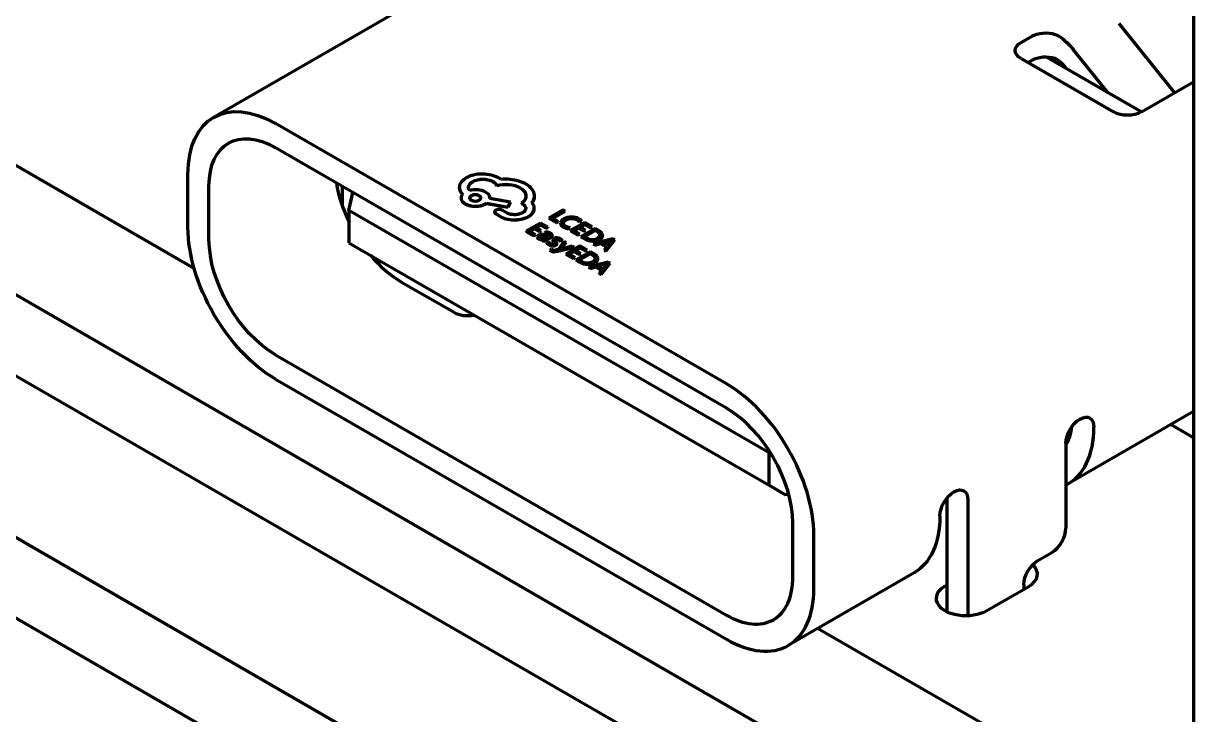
# Model space of a CAD drawing. Header units: millimetres. Extents: x 0 to 1189, y 0 to 841.
# Drawn here: x 632.57 to 644.39, y 222.59 to 229.57 of the extents above; entities that cross this region are included whole.
import ezdxf

# ---------------------------------------------------------------- set-up
doc = ezdxf.new("R2010")
doc.units = ezdxf.units.MM
doc.header["$LTSCALE"] = 0.75
doc.layers.add('Visible', color=7, linetype='Continuous', lineweight=70)

msp = doc.modelspace()

# ---------------------------------------------------------------- linework, layer by layer
at = {"layer": 'Visible', "extrusion": (0, 0.816497, 0.57735)}
for p, q in [((608.238, 240.018), (643.594, 219.606)), ((643.594, 217.973), (608.238, 238.385)), ((608.238, 238.385), (643.594, 217.973)), ((643.594, 217.157), (608.238, 237.569)), ((644.301, 220.014), (618.598, 234.854)), ((639.672, 231.616), (634.49, 228.624)), ((644.388, 230.976), (644.388, 212.048)), ((643.633, 229.575), (644.196, 228.874)), ((642.646, 229.383), (642.752, 229.444)), ((643.173, 229.309), (643.52, 228.878)), ((634.294, 227.098), (630.514, 229.281)), ((642.646, 229.22), (643.579, 228.681)), ((642.716, 229.179), (642.752, 229.199)), ((642.906, 229.233), (643.862, 228.681)), ((643.067, 229.158), (643.096, 229.123)), ((643.862, 228.681), (644.388, 228.985)), ((639.669, 225.933), (635.115, 228.562)), ((639.669, 225.688), (635.115, 228.317)), ((634.231, 227.513), (634.231, 228.052)), ((634.443, 227.391), (634.443, 227.93)), ((635.787, 227.93), (635.787, 227.738)), ((636.971, 227.918), (636.971, 227.917)), ((637.35, 227.937), (637.35, 227.936)), ((635.857, 227.685), (635.895, 227.867)), ((636.989, 227.812), (636.989, 227.811)), ((637.488, 227.769), (637.279, 227.806)), ((637.28, 227.813), (637.28, 227.812)), ((637.465, 227.719), (637.488, 227.769)), ((637.465, 227.718), (637.488, 227.768)), ((637.488, 227.769), (637.488, 227.768)), ((637.732, 227.831), (637.732, 227.831)), ((635.857, 227.685), (635.857, 227.358)), ((640.1, 225.235), (635.857, 227.685)), ((637.236, 227.752), (637.247, 227.758)), ((637.236, 227.751), (637.247, 227.757)), ((637.247, 227.758), (637.465, 227.719)), ((637.247, 227.758), (637.247, 227.757)), ((637.247, 227.757), (637.465, 227.718)), ((637.328, 227.67), (637.328, 227.669)), ((637.339, 227.653), (637.399, 227.618)), ((637.339, 227.653), (637.339, 227.652)), ((637.339, 227.652), (637.399, 227.617)), ((637.455, 227.658), (637.409, 227.684)), ((637.465, 227.719), (637.465, 227.718)), ((637.6, 227.758), (637.609, 227.753)), ((637.6, 227.758), (637.6, 227.757)), ((637.6, 227.757), (637.609, 227.753)), ((637.729, 227.706), (637.729, 227.705)), ((638.02, 227.69), (637.876, 227.607)), ((637.911, 227.605), (638.039, 227.679)), ((637.912, 227.605), (638.039, 227.678)), ((638.039, 227.679), (638.02, 227.69)), ((638.039, 227.679), (638.039, 227.678)), ((637.399, 227.618), (637.399, 227.617)), ((637.792, 227.558), (637.648, 227.475)), ((637.748, 227.511), (637.794, 227.538)), ((637.749, 227.511), (637.794, 227.537)), ((637.866, 227.515), (637.792, 227.558)), ((637.794, 227.538), (637.794, 227.537)), ((637.794, 227.538), (637.849, 227.506)), ((637.794, 227.537), (637.849, 227.505)), ((637.876, 227.607), (637.876, 227.606)), ((637.876, 227.607), (637.952, 227.563)), ((637.876, 227.606), (637.952, 227.562)), ((637.969, 227.572), (637.911, 227.605)), ((637.952, 227.563), (637.969, 227.572)), ((637.952, 227.562), (637.969, 227.571)), ((637.952, 227.563), (637.952, 227.562)), ((637.969, 227.572), (637.969, 227.571)), ((637.994, 227.557), (637.994, 227.556)), ((638.238, 227.564), (638.094, 227.481)), ((638.187, 227.567), (638.206, 227.578)), ((638.187, 227.566), (638.206, 227.577)), ((638.187, 227.567), (638.187, 227.566)), ((638.194, 227.517), (638.24, 227.543)), ((638.195, 227.516), (638.24, 227.543)), ((638.206, 227.578), (638.206, 227.577)), ((638.312, 227.521), (638.238, 227.564)), ((638.24, 227.543), (638.24, 227.543)), ((638.24, 227.543), (638.296, 227.511)), ((638.24, 227.543), (638.296, 227.511)), ((637.648, 227.475), (637.648, 227.474)), ((637.648, 227.475), (637.725, 227.43)), ((637.648, 227.474), (637.725, 227.429)), ((637.683, 227.474), (637.731, 227.502)), ((637.742, 227.44), (637.683, 227.474)), ((637.684, 227.473), (637.731, 227.501)), ((637.725, 227.43), (637.742, 227.44)), ((637.725, 227.429), (637.742, 227.439)), ((637.725, 227.43), (637.725, 227.429)), ((637.731, 227.502), (637.731, 227.501)), ((637.731, 227.502), (637.783, 227.472)), ((637.731, 227.501), (637.783, 227.471)), ((637.742, 227.44), (637.742, 227.439)), ((637.799, 227.481), (637.748, 227.511)), ((637.757, 227.42), (637.757, 227.419)), ((637.783, 227.471), (637.799, 227.481)), ((637.783, 227.472), (637.799, 227.481)), ((637.783, 227.472), (637.783, 227.471)), ((637.799, 227.481), (637.799, 227.481)), ((637.825, 227.373), (637.891, 227.411)), ((637.825, 227.372), (637.891, 227.41)), ((637.848, 227.47), (637.831, 227.46)), ((637.831, 227.46), (637.831, 227.459)), ((637.859, 227.413), (637.832, 227.425)), ((637.858, 227.412), (637.832, 227.424)), ((637.873, 227.421), (637.838, 227.436)), ((637.849, 227.506), (637.866, 227.515)), ((637.849, 227.505), (637.866, 227.514)), ((637.849, 227.506), (637.849, 227.505)), ((637.849, 227.407), (637.859, 227.413)), ((637.866, 227.515), (637.866, 227.514)), ((637.911, 227.434), (637.911, 227.433)), ((638.072, 227.501), (638.089, 227.511)), ((638.072, 227.5), (638.089, 227.51)), ((638.072, 227.501), (638.072, 227.5)), ((638.089, 227.511), (638.089, 227.51)), ((638.094, 227.481), (638.094, 227.48)), ((638.094, 227.481), (638.172, 227.436)), ((638.094, 227.48), (638.172, 227.435)), ((638.129, 227.479), (638.178, 227.507)), ((638.188, 227.445), (638.129, 227.479)), ((638.13, 227.479), (638.178, 227.507)), ((638.172, 227.435), (638.188, 227.445)), ((638.172, 227.436), (638.188, 227.445)), ((638.172, 227.436), (638.172, 227.435)), ((638.178, 227.507), (638.178, 227.507)), ((638.178, 227.507), (638.229, 227.477)), ((638.178, 227.507), (638.229, 227.478)), ((638.188, 227.445), (638.188, 227.445)), ((638.246, 227.487), (638.194, 227.517)), ((638.343, 227.503), (638.199, 227.42)), ((638.199, 227.42), (638.239, 227.397)), ((638.199, 227.42), (638.239, 227.397)), ((638.199, 227.42), (638.199, 227.42)), ((638.229, 227.478), (638.246, 227.487)), ((638.229, 227.477), (638.246, 227.486)), ((638.229, 227.478), (638.229, 227.477)), ((638.345, 227.483), (638.234, 227.419)), ((638.234, 227.419), (638.255, 227.407)), ((638.345, 227.482), (638.235, 227.419)), ((638.246, 227.487), (638.246, 227.486)), ((638.296, 227.511), (638.312, 227.521)), ((638.296, 227.511), (638.312, 227.52)), ((638.296, 227.511), (638.296, 227.511)), ((638.312, 227.521), (638.312, 227.52)), ((638.384, 227.48), (638.343, 227.503)), ((638.367, 227.471), (638.345, 227.483)), ((638.345, 227.483), (638.345, 227.482)), ((638.367, 227.47), (638.345, 227.482)), ((638.419, 227.434), (638.419, 227.433)), ((635.857, 227.358), (640.1, 224.909)), ((637.823, 227.392), (637.807, 227.383)), ((637.807, 227.383), (637.825, 227.373)), ((637.807, 227.383), (637.807, 227.382)), ((637.807, 227.382), (637.825, 227.372)), ((637.823, 227.392), (637.823, 227.392)), ((637.823, 227.392), (637.823, 227.392)), ((637.825, 227.373), (637.825, 227.372)), ((637.872, 227.371), (637.853, 227.361)), ((637.853, 227.361), (637.853, 227.36)), ((637.901, 227.293), (637.885, 227.284)), ((637.913, 227.387), (637.913, 227.387)), ((637.922, 227.369), (637.922, 227.368)), ((637.969, 227.29), (637.942, 227.284)), ((637.958, 227.349), (637.958, 227.348)), ((637.965, 227.273), (638.13, 227.315)), ((637.965, 227.274), (638.13, 227.315)), ((638.031, 227.372), (637.969, 227.29)), ((637.995, 227.295), (638.001, 227.301)), ((637.995, 227.294), (638.001, 227.3)), ((637.995, 227.294), (637.995, 227.295)), ((637.997, 227.368), (638.015, 227.379)), ((637.997, 227.369), (638.015, 227.379)), ((637.997, 227.369), (637.997, 227.368)), ((638.001, 227.301), (638.051, 227.361)), ((638.001, 227.3), (638.051, 227.36)), ((638.001, 227.301), (638.001, 227.3)), ((638.111, 227.326), (638.006, 227.298)), ((638.015, 227.379), (638.015, 227.379)), ((638.051, 227.361), (638.031, 227.372)), ((638.19, 227.328), (638.046, 227.245)), ((638.051, 227.361), (638.051, 227.36)), ((638.13, 227.315), (638.111, 227.326)), ((638.13, 227.315), (638.13, 227.315)), ((638.146, 227.281), (638.192, 227.308)), ((638.147, 227.281), (638.192, 227.307)), ((638.264, 227.285), (638.19, 227.328)), ((638.192, 227.308), (638.192, 227.307)), ((638.192, 227.308), (638.248, 227.276)), ((638.192, 227.307), (638.248, 227.275)), ((638.523, 227.4), (638.324, 227.348)), ((638.324, 227.348), (638.345, 227.336)), ((638.324, 227.348), (638.324, 227.347)), ((638.324, 227.347), (638.345, 227.335)), ((638.345, 227.336), (638.398, 227.351)), ((638.345, 227.335), (638.398, 227.35)), ((638.345, 227.336), (638.345, 227.335)), ((638.398, 227.351), (638.458, 227.316)), ((638.398, 227.351), (638.398, 227.35)), ((638.398, 227.35), (638.457, 227.316)), ((638.501, 227.379), (638.42, 227.357)), ((638.42, 227.357), (638.468, 227.329)), ((638.501, 227.378), (638.421, 227.356)), ((638.458, 227.316), (638.433, 227.285)), ((638.453, 227.273), (638.542, 227.388)), ((638.453, 227.273), (638.542, 227.387)), ((638.468, 227.329), (638.506, 227.376)), ((638.514, 227.383), (638.514, 227.384)), ((638.514, 227.384), (638.514, 227.383)), ((638.542, 227.388), (638.523, 227.4)), ((638.542, 227.388), (638.542, 227.387)), ((637.885, 227.284), (637.885, 227.283)), ((638.046, 227.245), (638.046, 227.244)), ((638.046, 227.245), (638.124, 227.2)), ((638.046, 227.244), (638.124, 227.199)), ((638.081, 227.244), (638.13, 227.272)), ((638.14, 227.21), (638.081, 227.244)), ((638.082, 227.243), (638.13, 227.271)), ((638.124, 227.2), (638.14, 227.21)), ((638.124, 227.199), (638.14, 227.209)), ((638.124, 227.2), (638.124, 227.199)), ((638.13, 227.272), (638.13, 227.271)), ((638.13, 227.272), (638.181, 227.242)), ((638.13, 227.271), (638.181, 227.241)), ((638.14, 227.21), (638.14, 227.209)), ((638.198, 227.251), (638.146, 227.281)), ((638.295, 227.268), (638.151, 227.185)), ((638.151, 227.185), (638.19, 227.162)), ((638.151, 227.185), (638.151, 227.184)), ((638.151, 227.184), (638.19, 227.161)), ((638.181, 227.241), (638.198, 227.251)), ((638.181, 227.242), (638.198, 227.251)), ((638.181, 227.242), (638.181, 227.241)), ((638.297, 227.247), (638.186, 227.183)), ((638.186, 227.183), (638.207, 227.171)), ((638.297, 227.247), (638.187, 227.183)), ((638.198, 227.251), (638.198, 227.251)), ((638.248, 227.276), (638.264, 227.285)), ((638.248, 227.275), (638.264, 227.284)), ((638.248, 227.276), (638.248, 227.275)), ((638.264, 227.285), (638.264, 227.284)), ((638.336, 227.244), (638.295, 227.268)), ((638.318, 227.235), (638.297, 227.247)), ((638.318, 227.234), (638.297, 227.247)), ((638.297, 227.247), (638.297, 227.247)), ((638.371, 227.198), (638.371, 227.197)), ((638.433, 227.285), (638.453, 227.273)), ((638.433, 227.285), (638.433, 227.284)), ((638.433, 227.284), (638.453, 227.273)), ((638.453, 227.273), (638.453, 227.273)), ((638.475, 227.164), (638.276, 227.112)), ((638.276, 227.112), (638.296, 227.101)), ((638.276, 227.112), (638.296, 227.1)), ((638.276, 227.112), (638.276, 227.112)), ((638.296, 227.101), (638.35, 227.115)), ((638.296, 227.1), (638.35, 227.114)), ((638.296, 227.101), (638.296, 227.1)), ((638.35, 227.115), (638.41, 227.081)), ((638.35, 227.115), (638.35, 227.114)), ((638.35, 227.114), (638.409, 227.08)), ((638.453, 227.143), (638.372, 227.121)), ((638.372, 227.121), (638.42, 227.093)), ((638.453, 227.143), (638.373, 227.121)), ((638.41, 227.081), (638.385, 227.05)), ((638.405, 227.038), (638.494, 227.152)), ((638.405, 227.037), (638.494, 227.152)), ((638.42, 227.093), (638.458, 227.14)), ((638.466, 227.148), (638.465, 227.148)), ((638.465, 227.148), (638.465, 227.147)), ((638.494, 227.152), (638.475, 227.164)), ((638.494, 227.152), (638.494, 227.152)), ((636.388, 226.962), (636.918, 226.656)), ((638.385, 227.05), (638.405, 227.038)), ((638.385, 227.05), (638.385, 227.049)), ((638.385, 227.049), (638.405, 227.037)), ((638.405, 227.038), (638.405, 227.037)), ((635.115, 226.227), (639.669, 223.598)), ((635.115, 225.982), (639.669, 223.353)), ((644.388, 225.655), (643.122, 224.924)), ((644.388, 225.389), (644.157, 225.522)), ((643.098, 225.333), (643.098, 224.476)), ((640.109, 225.244), (640.1, 225.235)), ((640.1, 224.909), (640.1, 225.235)), ((640.1, 224.909), (640.267, 224.812)), ((640.299, 224.817), (640.267, 224.812)), ((641.896, 224.781), (641.896, 223.632)), ((642.108, 224.762), (642.108, 223.593)), ((640.34, 223.986), (640.34, 224.525)), ((640.553, 223.863), (640.553, 224.402)), ((642.815, 224.149), (642.957, 224.231)), ((641.566, 224.026), (640.294, 223.291)), ((641.896, 223.9), (641.875, 223.888)), ((642.299, 223.643), (642.723, 223.888)), ((642.674, 223.904), (642.674, 223.859)), ((644.301, 221.321), (640.591, 223.463))]:
    msp.add_line(p, q, dxfattribs=at)
at = {"layer": 'Visible'}
msp.add_arc((642.955, 229.105), 0.119, 47.98, 72.02, dxfattribs=at)
at = {"layer": 'Visible', "extrusion": (-1e-16, -2e-16, -1)}
for centre, major_axis, start_param, end_param in [((642.893, 229.363), (-0.2, 0), 0.785398, 2.084931), ((643.72, 228.762), (0.2, 0), 0.785398, 2.356194), ((635.115, 227.542), (-0.475, 0.823), -0.785398, 0.785398), ((635.115, 227.003), (-0.475, 0.823), 3.926991, 5.497787)]:
    msp.add_ellipse(centre, major_axis=major_axis, ratio=0.57735, start_param=start_param, end_param=end_param, dxfattribs=at)
at = {"layer": 'Visible', "extrusion": (-2e-16, -2e-16, -1)}
for centre, major_axis, start_param, end_param in [((642.997, 229.058), (-0.25, 0.433), 0.892784, 1.308997), ((643.24, 225.415), (0.1, 0.173), 3.926991, 7.068583), ((641.967, 224.68), (0.1, 0.173), 3.926991, 7.068583), ((642.815, 223.986), (0.1, 0.173), 3.926991, 5.497787)]:
    msp.add_ellipse(centre, major_axis=major_axis, ratio=0.57735, start_param=start_param, end_param=end_param, dxfattribs=at)
at = {"layer": 'Visible', "extrusion": (-2e-16, -1e-16, -1)}
msp.add_ellipse((642.787, 229.301), major_axis=(0.2, 0), ratio=0.57735, start_param=2.356194, end_param=3.926991, dxfattribs=at)
at = {"layer": 'Visible'}
for centre, major_axis, ratio, start_param, end_param in [((642.893, 229.118), (-0.2, 0), 0.57735, 4.198255, 5.497787), ((637.192, 227.92), (0.22, 0.004), 0.5963, 2.317405, 3.075775), ((637.202, 227.92), (0.23, 0.003), 0.578117, 1.549864, 2.341659), ((637.188, 227.899), (0.255, 0.016), 0.597342, 0.733899, 1.46849), ((637.323, 227.729), (0.418, 0.106), 0.5992, 0.551984, 1.031967), ((636.388, 227.738), (-0.475, 0.823), 0.57735, 0.986756, 1.446243), ((638.041, 228.036), (1.069, 0.128), 0.273303, 3.087927, 3.357867), ((638.041, 228.035), (1.069, 0.128), 0.273303, 3.108958, 3.356403), ((637.429, 227.816), (0.303, 0.016), 0.597509, 0.041578, 0.744348), ((637.478, 227.852), (-0.252, 0.035), 0.643041, 2.774179, 3.279241), ((637.478, 227.851), (-0.252, 0.035), 0.643041, 2.777284, 3.230147), ((637.55, 227.731), (0.228, 0.02), 0.609824, 3.934746, 4.606017), ((637.55, 227.73), (0.228, 0.02), 0.609824, 3.934746, 4.606017), ((637.532, 227.708), (0.201, 0.002), 0.580876, -1.54519, -0.797872), ((637.532, 227.707), (0.201, 0.002), 0.580876, -1.54519, -0.797872), ((648.516, 226.472), (-10.522, 1.088), 0.053909, -0.074325, 0.002722), ((636.674, 227.666), (-1.537, 0.102), 0.10688, 3.225244, 3.355333), ((643.689, 227.91), (5.932, 0.492), 0.047794, 3.14142, 3.210411), ((643.689, 227.909), (5.932, 0.492), 0.047794, 3.14142, 3.210411), ((638.719, 227.495), (0.936, 0.078), 0.092397, 3.142828, 3.273801), ((637.88, 227.068), (-0.08, 0.362), 0.302444, -0.069013, 0.095161), ((637.88, 227.067), (-0.08, 0.362), 0.302444, -0.069013, 0.095161), ((639.366, 233.23), (1.074, 5.837), 0.137428, 3.092754, 3.16597), ((622.137, 226.07), (16.257, 1.367), 0.038716, 0.001766, 0.055631), ((622.137, 226.069), (16.257, 1.367), 0.038716, 0.001766, 0.055631), ((633.047, 227.675), (-5.347, 0.24), 0.060123, 3.047734, 3.152178), ((633.047, 227.674), (-5.347, 0.24), 0.060123, 3.145554, 3.152178), ((638.946, 229.722), (1.17, 2.323), 0.155184, 3.13274, 3.251537), ((638.946, 229.721), (1.17, 2.323), 0.155184, 3.13274, 3.250263), ((638.141, 227.99), (0.35, 0.583), 0.256377, 3.145742, 3.30291), ((642.788, 228.013), (4.938, 0.643), 0.07098, 3.171107, 3.234111), ((642.788, 228.013), (4.938, 0.643), 0.07098, 3.171107, 3.234111), ((638.055, 228.419), (0.145, 1.09), 0.284169, 3.024748, 3.15113), ((638.055, 228.418), (0.145, 1.09), 0.284169, 3.024748, 3.15113), ((638.464, 227.058), (-0.549, 0.333), 0.100092, 0.031686, 0.239619), ((638.464, 227.058), (-0.549, 0.333), 0.100092, 0.06059, 0.239619), ((637.404, 228.312), (-0.542, 0.977), 0.202583, 3.001005, 3.145087), ((637.404, 228.311), (-0.542, 0.977), 0.202583, 3.001005, 3.145087), ((638.635, 227.278), (-0.722, 0.111), 0.128329, -0.158676, -0.009923), ((635.585, 227.748), (-2.373, 0.4), 0.070102, 3.056975, 3.145525), ((635.585, 227.747), (-2.373, 0.4), 0.070102, 3.056975, 3.145525), ((637.658, 227.51), (-0.299, 0.165), 0.147635, 3.204257, 3.481815), ((637.658, 227.509), (-0.299, 0.165), 0.147635, 3.204257, 3.223044), ((642.985, 239.142), (4.727, 11.754), 0.108906, 3.126111, 3.182791), ((642.985, 239.142), (4.727, 11.754), 0.108906, 3.126111, 3.182791), ((637.351, 232.195), (-0.985, 4.802), 0.148428, 3.109695, 3.190956), ((632.013, 242.426), (-6.361, 15.038), 0.090582, 3.101085, 3.152828), ((632.013, 242.425), (-6.361, 15.038), 0.090582, 3.101085, 3.152828), ((636.388, 227.738), (-0.475, 0.823), 0.57735, 1.870199, 2.356194), ((635.971, 227.297), (0.3, 0), 0.57735, -0.953805, -0.80196), ((637.957, 227.276), (-0.0754, 0.0151), 0.261871, 0.350776, 0.659386), ((637.957, 227.276), (-0.0754, 0.0151), 0.261871, 0.350776, 0.659386), ((639.318, 232.994), (1.074, 5.837), 0.137428, 3.092754, 3.16597), ((637.303, 231.959), (-0.985, 4.802), 0.148428, 3.109695, 3.190956), ((622.089, 225.835), (16.257, 1.367), 0.038716, 0.001766, 0.055631), ((622.089, 225.834), (16.257, 1.367), 0.038716, 0.001766, 0.055631), ((632.999, 227.439), (-5.347, 0.24), 0.060123, 3.047734, 3.152178), ((632.999, 227.438), (-5.347, 0.24), 0.060123, 3.145554, 3.152178), ((642.937, 238.907), (4.727, 11.754), 0.108906, 3.126111, 3.182791), ((642.937, 238.906), (4.727, 11.754), 0.108906, 3.126111, 3.182791), ((631.965, 242.191), (-6.361, 15.038), 0.090582, 3.101085, 3.152828), ((631.965, 242.19), (-6.361, 15.038), 0.090582, 3.101085, 3.152828), ((637.059, 226.738), (-0.2, 0), 0.57735, 0.785398, 1.889429), ((639.669, 224.913), (-0.625, 1.083), 0.57735, 3.926991, 5.497787), ((639.669, 224.913), (-0.475, 0.823), 0.57735, 3.926991, 5.497787), ((642.497, 226.007), (-0.475, 0.823), 0.57735, 3.464036, 3.773978), ((642.497, 226.007), (-0.625, 1.083), 0.57735, 3.103957, 3.926991), ((642.957, 224.394), (0.1, 0.173), 0.57735, 3.926991, 5.497787), ((642.511, 224.01), (0.3, 0), 0.57735, -0.785398, 0.583912), ((639.669, 224.374), (-0.475, 0.823), 0.57735, 2.356194, 3.926991), ((639.669, 224.374), (-0.625, 1.083), 0.57735, 2.356194, 3.926991), ((642.087, 223.766), (0.3, 0), 0.57735, 2.356194, 5.497787)]:
    msp.add_ellipse(centre, major_axis=major_axis, ratio=ratio, start_param=start_param, end_param=end_param, dxfattribs=at)
at = {"layer": 'Visible', "extrusion": (0, -2e-16, -1)}
msp.add_ellipse((642.997, 229.058), major_axis=(-0.1, 0.173), ratio=0.57735, start_param=1.056662, end_param=1.308997, dxfattribs=at)
at = {"layer": 'Visible', "extrusion": (0, -3e-16, -1)}
for centre, start_param, end_param in [((635.115, 227.542), -0.785398, 0.785398), ((635.115, 227.003), 3.926991, 5.497787)]:
    msp.add_ellipse(centre, major_axis=(-0.625, 1.083), ratio=0.57735, start_param=start_param, end_param=end_param, dxfattribs=at)
at = {"layer": 'Visible', "extrusion": (-1e-16, 0, -1)}
for centre, start_param in [((644.501, 228.563), 3.06865), ((644.501, 228.562), 3.151823)]:
    msp.add_ellipse(centre, major_axis=(6.479, 1.011), ratio=0.05889, start_param=start_param, end_param=3.154359, dxfattribs=at)
at = {"layer": 'Visible', "extrusion": (-3e-16, -3e-16, -1)}
msp.add_ellipse((638.631, 228.702), major_axis=(0.581, 1.179), ratio=0.307644, start_param=3.040498, end_param=3.16175, dxfattribs=at)
at = {"layer": 'Visible', "extrusion": (-2e-16, 3e-16, -1)}
for centre, end_param in [((624.882, 226.726), 0.047307), ((624.882, 226.725), 0.000006)]:
    msp.add_ellipse(centre, major_axis=(13.005, 0.71), ratio=0.02399, start_param=-0.036746, end_param=end_param, dxfattribs=at)
at = {"layer": 'Visible', "extrusion": (-3e-16, -2e-16, -1)}
for centre, major_axis, ratio, start_param, end_param in [((635.786, 233.205), (-2.137, 5.863), 0.060863, 3.13089, 3.214066), ((638.78, 226.681), (-0.84, 0.705), 0.040861, -0.178267, -0.04202)]:
    msp.add_ellipse(centre, major_axis=major_axis, ratio=ratio, start_param=start_param, end_param=end_param, dxfattribs=at)
at = {"layer": 'Visible', "extrusion": (-2e-16, -6e-16, -1)}
for centre in [(637.749, 227.498), (637.749, 227.497)]:
    msp.add_ellipse(centre, major_axis=(-0.183, 0.148), ratio=0.096156, start_param=2.736347, end_param=3.035518, dxfattribs=at)
at = {"layer": 'Visible', "extrusion": (-2e-16, -3e-16, -1)}
for centre in [(638.009, 227.307), (638.009, 227.306)]:
    msp.add_ellipse(centre, major_axis=(-0.0664, 0.0835), ratio=0.410259, start_param=0.061222, end_param=0.384625, dxfattribs=at)
at = {"layer": 'Visible', "extrusion": (-1e-16, -3e-16, -1)}
msp.add_ellipse((640.941, 225.109), major_axis=(-0.625, 1.083), ratio=0.57735, start_param=2.356194, end_param=3.141593, dxfattribs=at)
at = {"layer": 'Visible'}
for points in [[(642.991, 229.463), (643.008, 229.458), (643.022, 229.451), (643.035, 229.442)], [(637.107, 227.977), (637.163, 228.01), (637.255, 228.01), (637.311, 227.977)], [(637.107, 227.976), (637.163, 228.009), (637.255, 228.009), (637.311, 227.976)], [(637.393, 227.998), (637.386, 228.004), (637.38, 228.008), (637.371, 228.013)], [(637.483, 227.998), (637.453, 228.001), (637.424, 228.001), (637.393, 227.998)], [(637.237, 227.871), (637.193, 227.896), (637.127, 227.902), (637.074, 227.887)], [(637.35, 227.937), (637.427, 227.959), (637.521, 227.952), (637.585, 227.915)], [(637.35, 227.936), (637.427, 227.958), (637.521, 227.951), (637.585, 227.914)], [(637.994, 227.559), (637.993, 227.544), (638.003, 227.531), (638.023, 227.519)], [(637.994, 227.556), (637.994, 227.542), (638.004, 227.53), (638.023, 227.518)], [(638.021, 227.557), (638.022, 227.568), (638.031, 227.579), (638.048, 227.589)], [(638.021, 227.556), (638.022, 227.567), (638.031, 227.578), (638.048, 227.588)], [(638.104, 227.62), (638.076, 227.62), (638.05, 227.613), (638.027, 227.599)], [(638.048, 227.589), (638.066, 227.599), (638.085, 227.605), (638.106, 227.605)], [(638.048, 227.588), (638.066, 227.598), (638.085, 227.604), (638.106, 227.604)], [(638.178, 227.601), (638.156, 227.614), (638.132, 227.62), (638.104, 227.62)], [(638.106, 227.604), (638.127, 227.605), (638.145, 227.6), (638.161, 227.591)], [(638.106, 227.605), (638.127, 227.605), (638.145, 227.601), (638.161, 227.592)], [(638.161, 227.592), (638.174, 227.584), (638.182, 227.576), (638.187, 227.567)], [(638.161, 227.591), (638.174, 227.584), (638.182, 227.576), (638.187, 227.566)], [(637.77, 227.436), (637.761, 227.431), (637.757, 227.425), (637.757, 227.418)], [(637.838, 227.436), (637.812, 227.447), (637.789, 227.447), (637.77, 227.436)], [(637.79, 227.426), (637.785, 227.424), (637.783, 227.42), (637.783, 227.417)], [(637.79, 227.426), (637.786, 227.423), (637.783, 227.42), (637.783, 227.417)], [(637.832, 227.424), (637.822, 227.428), (637.814, 227.43), (637.808, 227.43)], [(637.831, 227.46), (637.849, 227.458), (637.865, 227.454), (637.877, 227.447)], [(637.831, 227.459), (637.849, 227.458), (637.865, 227.454), (637.877, 227.446)], [(637.893, 227.455), (637.88, 227.462), (637.865, 227.467), (637.848, 227.47)], [(637.958, 227.408), (637.945, 227.409), (637.934, 227.407), (637.925, 227.402)], [(637.995, 227.396), (637.984, 227.403), (637.971, 227.406), (637.958, 227.408)], [(637.892, 227.349), (637.881, 227.355), (637.874, 227.362), (637.872, 227.371)], [(637.939, 227.384), (637.939, 227.387), (637.941, 227.39), (637.945, 227.392)], [(637.939, 227.384), (637.939, 227.387), (637.941, 227.389), (637.945, 227.391)], [(637.96, 227.395), (637.967, 227.394), (637.973, 227.392), (637.978, 227.389)], [(637.96, 227.394), (637.967, 227.393), (637.973, 227.391), (637.978, 227.388)], [(638.015, 227.379), (638.01, 227.385), (638.004, 227.391), (637.995, 227.396)], [(638.458, 227.14), (638.459, 227.142), (638.462, 227.144), (638.466, 227.148)]]:
    msp.add_open_spline(points, degree=3, dxfattribs=at)
for points, knots in [([(637.074, 227.887), (637.069, 227.895), (637.066, 227.903), (637.064, 227.919), (637.065, 227.927), (637.07, 227.943), (637.075, 227.951), (637.088, 227.965), (637.097, 227.971), (637.107, 227.977)], [-0.01682851, -0.01682851, -0.01682851, -0.01682851, -0.01258407, -0.01258407, -0.00835385, -0.00835385, -0.00424984, -0.00424984, 0, 0, 0, 0]), ([(637.064, 227.917), (637.064, 227.923), (637.065, 227.929), (637.07, 227.942), (637.075, 227.95), (637.088, 227.964), (637.097, 227.97), (637.107, 227.976)], [-0.01137275, -0.01137275, -0.01137275, -0.01137275, -0.00835385, -0.00835385, -0.00424984, -0.00424984, 0, 0, 0, 0]), ([(637.004, 227.848), (636.997, 227.841), (636.993, 227.832), (636.988, 227.815), (636.989, 227.806), (636.993, 227.79), (636.998, 227.781), (637.012, 227.766), (637.021, 227.758), (637.032, 227.752)], [-0.01812432, -0.01812432, -0.01812432, -0.01812432, -0.01358729, -0.01358729, -0.00910591, -0.00910591, -0.00463177, -0.00463177, 0, 0, 0, 0]), ([(636.989, 227.811), (636.989, 227.806), (636.99, 227.802), (636.993, 227.789), (636.998, 227.78), (637.012, 227.765), (637.021, 227.758), (637.032, 227.751)], [-0.01146976, -0.01146976, -0.01146976, -0.01146976, -0.00910591, -0.00910591, -0.00463177, -0.00463177, 0, 0, 0, 0]), ([(637.172, 227.833), (637.151, 227.846), (637.115, 227.846), (637.081, 227.827), (637.076, 227.819), (637.076, 227.811)], [2, 2, 2, 2, 3, 3, 3.486031, 3.486031, 3.486031, 3.486031]), ([(637.092, 227.788), (637.115, 227.775), (637.151, 227.776), (637.172, 227.788), (637.194, 227.801), (637.193, 227.822), (637.172, 227.834)], [0, 0, 0, 0, 1, 1, 1, 2, 2, 2, 2]), ([(637.341, 227.688), (637.337, 227.686), (637.334, 227.683), (637.329, 227.677), (637.328, 227.674), (637.328, 227.668), (637.328, 227.664), (637.332, 227.658), (637.335, 227.655), (637.339, 227.653)], [-0.006766812, -0.006766812, -0.006766812, -0.006766812, -0.005056511, -0.005056511, -0.003378428, -0.003378428, -0.001706111, -0.001706111, 0, 0, 0, 0]), ([(637.328, 227.669), (637.328, 227.666), (637.329, 227.663), (637.332, 227.658), (637.335, 227.655), (637.339, 227.652)], [-0.003221854, -0.003221854, -0.003221854, -0.003221854, -0.001706111, -0.001706111, 0, 0, 0, 0]), ([(637.404, 227.688), (637.4, 227.691), (637.395, 227.693), (637.384, 227.695), (637.378, 227.696), (637.366, 227.696), (637.361, 227.695), (637.35, 227.693), (637.345, 227.691), (637.341, 227.688)], [-0.007072605, -0.007072605, -0.007072605, -0.007072605, -0.005329969, -0.005329969, -0.003536303, -0.003536303, -0.001742637, -0.001742637, 0, 0, 0, 0])]:
    msp.add_open_spline(points, degree=3, knots=knots, dxfattribs=at)
at = {"layer": 'Visible', "extrusion": (1.91096e-10, 1.7222e-10, -1)}
msp.add_open_spline([(637.311, 227.977), (637.32, 227.972), (637.328, 227.965), (637.341, 227.952), (637.347, 227.945), (637.35, 227.937)], degree=3, knots=[-0.008002985, -0.008002985, -0.008002985, -0.008002985, -0.004044902, -0.004044902, 0, 0, 0, 0], dxfattribs=at)
at = {"layer": 'Visible', "extrusion": (5.04718e-11, 3.61076e-11, -1)}
msp.add_open_spline([(637.311, 227.976), (637.32, 227.971), (637.328, 227.965), (637.341, 227.951), (637.347, 227.944), (637.35, 227.936)], degree=3, knots=[-0.008002985, -0.008002985, -0.008002985, -0.008002985, -0.004044902, -0.004044902, 0, 0, 0, 0], dxfattribs=at)
at = {"layer": 'Visible', "extrusion": (4.2344e-12, 3.3221e-12, -1)}
msp.add_open_spline([(637.585, 227.915), (637.659, 227.872), (637.664, 227.804), (637.6, 227.758)], degree=3, dxfattribs=at)
at = {"layer": 'Visible', "extrusion": (-7.78952e-11, -5.24081e-11, -1)}
msp.add_open_spline([(637.585, 227.914), (637.624, 227.891), (637.644, 227.861), (637.644, 227.831)], degree=3, dxfattribs=at)
at = {"layer": 'Visible', "extrusion": (-2.06149e-11, 1.34847e-11, -1)}
msp.add_open_spline([(637.172, 227.834), (637.151, 227.847), (637.115, 227.847), (637.07, 227.821), (637.071, 227.801), (637.092, 227.788)], degree=3, knots=[2, 2, 2, 2, 3, 3, 4, 4, 4, 4], dxfattribs=at)
at = {"layer": 'Visible', "extrusion": (9.9707e-12, 1.72698e-11, -1)}
msp.add_open_spline([(637.188, 227.811), (637.188, 227.819), (637.183, 227.827), (637.172, 227.833)], degree=3, dxfattribs=at)
at = {"layer": 'Visible', "extrusion": (-1.29647e-11, -3.93661e-11, -1)}
msp.add_open_spline([(637.279, 227.806), (637.28, 227.812), (637.28, 227.818), (637.277, 227.83), (637.274, 227.836), (637.267, 227.847), (637.263, 227.852), (637.251, 227.862), (637.245, 227.867), (637.237, 227.871)], degree=3, knots=[-0.01230739, -0.01230739, -0.01230739, -0.01230739, -0.00925962, -0.00925962, -0.00618826, -0.00618826, -0.00314454, -0.00314454, 0, 0, 0, 0], dxfattribs=at)
at = {"layer": 'Visible', "extrusion": (-1.27261e-08, 7.02913e-10, -1)}
msp.add_open_spline([(637.279, 227.806), (637.28, 227.808), (637.28, 227.81), (637.28, 227.812)], degree=3, dxfattribs=at)
at = {"layer": 'Visible', "extrusion": (2.78e-13, 1.52755e-11, -1)}
msp.add_open_spline([(637.032, 227.752), (637.088, 227.72), (637.18, 227.72), (637.236, 227.752)], degree=3, dxfattribs=at)
at = {"layer": 'Visible', "extrusion": (0, -1.40061e-11, -1)}
msp.add_open_spline([(637.032, 227.751), (637.088, 227.719), (637.18, 227.719), (637.236, 227.751)], degree=3, dxfattribs=at)
at = {"layer": 'Visible', "extrusion": (-8.33922e-10, -1.05923e-09, -1)}
msp.add_open_spline([(637.409, 227.684), (637.407, 227.685), (637.406, 227.687), (637.404, 227.688)], degree=3, dxfattribs=at)
at = {"layer": 'Visible', "extrusion": (1.2872e-12, 4.05563e-11, -1)}
msp.add_open_spline([(637.609, 227.661), (637.598, 227.655), (637.586, 227.651), (637.56, 227.644), (637.547, 227.642), (637.519, 227.642), (637.505, 227.643), (637.479, 227.648), (637.466, 227.652), (637.455, 227.658)], degree=3, knots=[-0.01699175, -0.01699175, -0.01699175, -0.01699175, -0.01265521, -0.01265521, -0.00847509, -0.00847509, -0.00431872, -0.00431872, 0, 0, 0, 0], dxfattribs=at)
at = {"layer": 'Visible', "extrusion": (1.44787e-11, -2.28386e-11, -1)}
msp.add_open_spline([(637.609, 227.753), (637.653, 227.728), (637.653, 227.687), (637.609, 227.661)], degree=3, dxfattribs=at)
at = {"layer": 'Visible', "extrusion": (-3.5164e-11, -4.28437e-11, -1)}
msp.add_open_spline([(637.609, 227.753), (637.63, 227.74), (637.641, 227.723), (637.642, 227.707)], degree=3, dxfattribs=at)
at = {"layer": 'Visible', "extrusion": (-2.249e-12, -1.20179e-11, -1)}
msp.add_open_spline([(637.673, 227.625), (637.733, 227.661), (637.746, 227.717), (637.706, 227.761)], degree=3, dxfattribs=at)
at = {"layer": 'Visible', "extrusion": (1.20861e-11, -3.57303e-11, -1)}
msp.add_open_spline([(637.673, 227.624), (637.71, 227.646), (637.729, 227.676), (637.729, 227.705)], degree=3, dxfattribs=at)
at = {"layer": 'Visible', "extrusion": (9.87607e-09, 1.27776e-09, 1)}
msp.add_open_spline([(637.757, 227.419), (637.757, 227.418), (637.757, 227.418), (637.757, 227.418)], degree=3, dxfattribs=at)
at = {"layer": 'Visible', "extrusion": (2.63347e-10, 1.0023e-09, 1)}
msp.add_open_spline([(637.832, 227.425), (637.822, 227.429), (637.814, 227.431), (637.808, 227.431)], degree=3, dxfattribs=at)
at = {"layer": 'Visible', "extrusion": (1.08049e-10, -3.38526e-10, -1)}
msp.add_open_spline([(637.82, 227.399), (637.831, 227.4), (637.84, 227.402), (637.849, 227.407)], degree=3, dxfattribs=at)
at = {"layer": 'Visible', "extrusion": (-3.70421e-11, 3.38959e-11, -1)}
msp.add_open_spline([(637.891, 227.411), (637.917, 227.426), (637.918, 227.44), (637.893, 227.455)], degree=3, dxfattribs=at)
at = {"layer": 'Visible', "extrusion": (6.12316e-11, -9.86646e-11, -1)}
msp.add_open_spline([(637.891, 227.41), (637.905, 227.418), (637.911, 227.425), (637.911, 227.433)], degree=3, dxfattribs=at)
at = {"layer": 'Visible', "extrusion": (-8.47204e-11, -2.18736e-10, -1)}
msp.add_open_spline([(638.023, 227.519), (638.039, 227.51), (638.055, 227.504), (638.072, 227.501)], degree=3, dxfattribs=at)
at = {"layer": 'Visible', "extrusion": (-1.5158e-12, -4.78803e-11, -1)}
msp.add_open_spline([(638.023, 227.518), (638.039, 227.509), (638.055, 227.503), (638.072, 227.5)], degree=3, dxfattribs=at)
at = {"layer": 'Visible', "extrusion": (1.27664e-10, 1.01043e-10, -1)}
msp.add_open_spline([(638.419, 227.437), (638.417, 227.453), (638.406, 227.467), (638.384, 227.48)], degree=3, dxfattribs=at)
at = {"layer": 'Visible', "extrusion": (-3.99859e-11, 1.8463e-11, -1)}
msp.add_open_spline([(638.39, 227.395), (638.411, 227.408), (638.421, 227.422), (638.419, 227.437)], degree=3, dxfattribs=at)
at = {"layer": 'Visible', "extrusion": (8.22698e-11, -6.75901e-11, -1)}
msp.add_open_spline([(638.39, 227.394), (638.41, 227.406), (638.419, 227.419), (638.419, 227.433)], degree=3, dxfattribs=at)
at = {"layer": 'Visible', "extrusion": (2.4798e-10, 4.05767e-10, -1)}
msp.add_open_spline([(637.909, 227.286), (637.906, 227.288), (637.903, 227.29), (637.901, 227.293)], degree=3, dxfattribs=at)
at = {"layer": 'Visible', "extrusion": (-6.81334e-10, 3.12149e-10, -1)}
msp.add_open_spline([(637.932, 227.353), (637.932, 227.349), (637.931, 227.347), (637.927, 227.344)], degree=3, dxfattribs=at)
at = {"layer": 'Visible', "extrusion": (-4.38894e-08, -3.11312e-09, -1)}
msp.add_open_spline([(637.932, 227.352), (637.932, 227.352), (637.932, 227.351), (637.932, 227.351)], degree=3, dxfattribs=at)
at = {"layer": 'Visible', "extrusion": (2.76878e-11, 8.83833e-11, -1)}
msp.add_open_spline([(637.978, 227.389), (637.988, 227.383), (637.994, 227.377), (637.997, 227.369)], degree=3, dxfattribs=at)
at = {"layer": 'Visible', "extrusion": (1.2531e-10, 8.56565e-11, -1)}
msp.add_open_spline([(637.978, 227.388), (637.988, 227.382), (637.994, 227.376), (637.997, 227.368)], degree=3, dxfattribs=at)
at = {"layer": 'Visible', "extrusion": (-3.8331e-09, 1.19064e-08, 1)}
msp.add_open_spline([(638.006, 227.298), (638.001, 227.296), (637.997, 227.295), (637.995, 227.294)], degree=3, dxfattribs=at)
at = {"layer": 'Visible', "extrusion": (-1.03814e-09, 2.81758e-09, -1)}
msp.add_open_spline([(638.514, 227.384), (638.508, 227.381), (638.504, 227.38), (638.501, 227.379)], degree=3, dxfattribs=at)
at = {"layer": 'Visible', "extrusion": (-1.74505e-09, 4.71015e-09, -1)}
msp.add_open_spline([(638.513, 227.383), (638.508, 227.381), (638.504, 227.379), (638.501, 227.378)], degree=3, dxfattribs=at)
at = {"layer": 'Visible', "extrusion": (1.93125e-09, -2.1908e-09, 1)}
msp.add_open_spline([(638.506, 227.376), (638.507, 227.378), (638.51, 227.38), (638.514, 227.383)], degree=3, dxfattribs=at)
at = {"layer": 'Visible', "extrusion": (1.21075e-11, 2.09708e-11, -1)}
msp.add_open_spline([(637.895, 227.276), (637.911, 227.266), (637.934, 227.266), (637.965, 227.273)], degree=3, dxfattribs=at)
at = {"layer": 'Visible', "extrusion": (1.5926e-12, 1.02647e-10, -1)}
msp.add_open_spline([(637.895, 227.276), (637.911, 227.267), (637.934, 227.266), (637.965, 227.274)], degree=3, dxfattribs=at)
at = {"layer": 'Visible', "extrusion": (5.1721e-12, -7.44717e-11, -1)}
msp.add_open_spline([(637.942, 227.284), (637.929, 227.28), (637.918, 227.281), (637.909, 227.286)], degree=3, dxfattribs=at)
at = {"layer": 'Visible', "extrusion": (7.57066e-11, 5.90781e-11, -1)}
msp.add_open_spline([(638.371, 227.202), (638.369, 227.217), (638.358, 227.231), (638.336, 227.244)], degree=3, dxfattribs=at)
at = {"layer": 'Visible', "extrusion": (-1.22881e-10, 4.65996e-11, -1)}
msp.add_open_spline([(638.342, 227.16), (638.363, 227.172), (638.373, 227.186), (638.371, 227.202)], degree=3, dxfattribs=at)
at = {"layer": 'Visible', "extrusion": (1.47949e-11, 9.3302e-12, -1)}
msp.add_open_spline([(638.342, 227.159), (638.361, 227.17), (638.371, 227.183), (638.371, 227.197)], degree=3, dxfattribs=at)
at = {"layer": 'Visible', "extrusion": (4.39572e-10, -1.34021e-09, -1)}
msp.add_open_spline([(638.465, 227.148), (638.46, 227.146), (638.456, 227.144), (638.453, 227.143)], degree=3, dxfattribs=at)
at = {"layer": 'Visible', "extrusion": (-1.10226e-09, 2.74565e-09, -1)}
msp.add_open_spline([(638.465, 227.147), (638.46, 227.145), (638.456, 227.143), (638.453, 227.143)], degree=3, dxfattribs=at)

doc.saveas('drawing.dxf')
